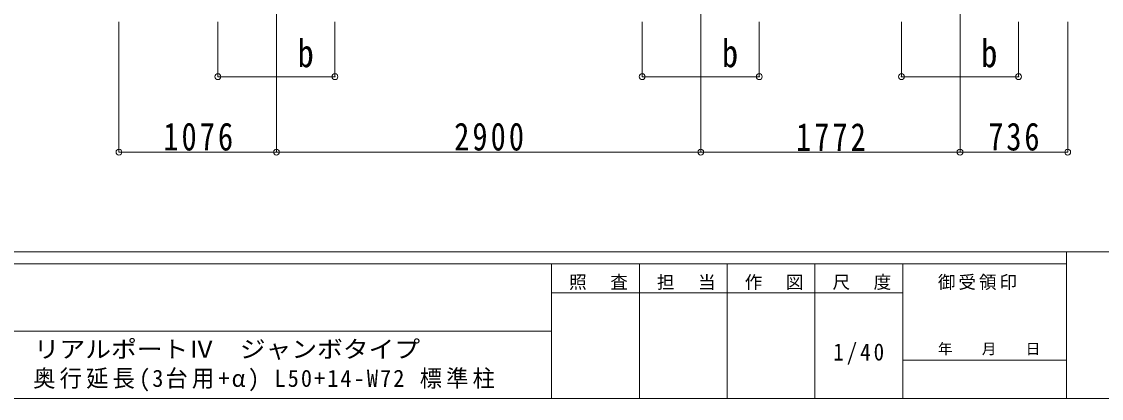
# Model space of a CAD drawing. Units: millimetres at full size, sheet at 1:40. Extents: x -11181 to 11305, y -7804 to 7716.
# Drawn here: x 42 to 7421, y -7804 to -5231 of the extents above; entities that cross this region are included whole.
import ezdxf
from ezdxf.enums import TextEntityAlignment as Align

# ---------------------------------------------------------------- set-up
doc = ezdxf.new("R2010")
doc.units = ezdxf.units.MM
doc.header["$LTSCALE"] = 40
doc.header["$PDMODE"] = 32
doc.header["$PDSIZE"] = 40
for name, color, linetype, lineweight in [('0-8_PARTS2', 2, 'Continuous', 9), ('0-A_寸法', 6, 'Continuous', 9), ('F-0_240', 7, 'Continuous', 9)]:
    doc.layers.add(name, color=color, linetype=linetype, lineweight=lineweight)
doc.styles.add('ＭＳ ゴシック', font='')
doc.styles.get('ＭＳ ゴシック').set_extended_font_data('MS Gothic')

msp = doc.modelspace()

# ---------------------------------------------------------------- linework, layer by layer
at = {"layer": '0-8_PARTS2'}
for p, q in [((1782.98, -2090.73), (1782.98, -5296.76)), ((4682.98, -2090.73), (4682.98, -5302.3)), ((6454.98, -2069.94), (6454.98, -5275.97))]:
    msp.add_line(p, q, dxfattribs=at)
at = {"layer": '0-A_寸法'}
for p, q in [((706.99, -6121.64), (706.99, -5232.25)), ((1382.98, -5606.65), (1382.98, -5232.25)), ((1782.98, -6121.64), (1782.98, -5232.25)), ((2182.98, -5606.65), (2182.98, -5232.25)), ((4282.98, -5606.65), (4282.98, -5232.25)), ((4682.98, -6121.64), (4682.98, -5232.25)), ((5082.98, -5606.65), (5082.98, -5232.25)), ((6054.98, -5606.65), (6054.98, -5232.25)), ((6454.98, -6121.64), (6454.98, -5232.25)), ((6854.98, -5606.65), (6854.98, -5232.25)), ((7190.99, -6121.64), (7190.99, -5232.25)), ((1382.98, -5606.65), (2182.98, -5606.65)), ((4282.98, -5606.65), (5082.98, -5606.65)), ((6054.98, -5606.65), (6854.98, -5606.65)), ((706.99, -6121.64), (1782.98, -6121.64)), ((1782.98, -6121.64), (4682.98, -6121.64)), ((4682.98, -6121.64), (6454.98, -6121.64)), ((6454.98, -6121.64), (7190.99, -6121.64))]:
    msp.add_line(p, q, dxfattribs=at)
for p in [(1382.98, -5606.65), (2182.98, -5606.65), (4282.98, -5606.65), (5082.98, -5606.65), (6054.98, -5606.65), (6854.98, -5606.65), (706.99, -6121.64), (1782.98, -6121.64), (4682.98, -6121.64), (6454.98, -6121.64), (7190.99, -6121.64)]:
    msp.add_point(p, dxfattribs=at)
at = {"layer": 'F-0_240', "color": 5}
for p, q in [((-11180.61, -6803.54), (10739.39, -6803.54)), ((7183.72, -6803.54), (7183.72, -7803.54)), ((-11180.61, -6883.54), (7183.72, -6883.54)), ((3663.72, -6883.54), (3663.72, -7803.54)), ((4263.72, -6883.54), (4263.72, -7803.54)), ((4863.72, -6883.54), (4863.72, -7803.54)), ((5463.72, -6883.54), (5463.72, -7803.54)), ((6063.72, -6883.54), (6063.72, -7803.54)), ((3663.72, -7083.54), (6063.72, -7083.54)), ((-4536.28, -7343.54), (3663.72, -7343.54)), ((6063.72, -7543.54), (7183.72, -7543.54)), ((-11180.61, -7803.54), (10739.39, -7803.54))]:
    msp.add_line(p, q, dxfattribs=at)

# ---------------------------------------------------------------- texts
at = {"layer": '0-A_寸法', "color": 7, "style": 'ＭＳ ゴシック', "width": 0.85}
for p in [(1927.98, -5598.65), (4827.98, -5598.65), (6599.98, -5598.65)]:
    msp.add_text('b', height=190.6, dxfattribs=at).set_placement(p, align=Align.BOTTOM_LEFT)
at = {"layer": '0-A_寸法', "color": 7, "char_height": 190.6, "attachment_point": 7, "style": 'ＭＳ ゴシック'}
for s, insert in [('\\T1.2;\\W0.8;1076', (1009.99, -6113.64)), ('\\T1.2;\\W0.8;2900', (2997.98, -6113.64)), ('\\T1.2;\\W0.8;1772', (5333.98, -6113.64)), ('\\T1.19;\\W0.8;736', (6647.98, -6113.64))]:
    msp.add_mtext(s, dxfattribs=dict(at, insert=insert))
at = {"layer": 'F-0_240', "style": 'ＭＳ ゴシック', "width": 1.1}
msp.add_text('リアルポートⅣ\u3000ジャンボタイプ', height=117.3, dxfattribs=at).set_placement((124.97, -7561.39), align=Align.BOTTOM_LEFT)
at = {"layer": 'F-0_240', "style": 'ＭＳ ゴシック'}
msp.add_text('年\u3000\u3000月\u3000\u3000日', height=73.31, dxfattribs=at).set_placement((6303.72, -7523.54), align=Align.BOTTOM_LEFT)
at = {"layer": 'F-0_240', "attachment_point": 7, "style": 'ＭＳ ゴシック'}
for s, insert, char_height in [('\\T1.17;照\u3000査', (3783.72, -7063.54), 87.98), ('\\T1.17;担\u3000当', (4383.72, -7063.54), 87.98), ('\\T1.17;作\u3000図', (4983.72, -7063.54), 87.98), ('\\T1.17;尺\u3000度', (5583.72, -7063.54), 87.98), ('\\T1.17;御受領印', (6303.72, -7063.54), 87.98), ('\\T1.28;\\W0.9;1/40', (5588.72, -7573.54), 117.3), ('\\T1.19;\\W0.95;奥行延長(3台用+α)\\~L50+14-W72\\~標準柱', (120.88, -7756.06), 117.3)]:
    msp.add_mtext(s, dxfattribs=dict(at, insert=insert, char_height=char_height))

doc.saveas('drawing.dxf')
